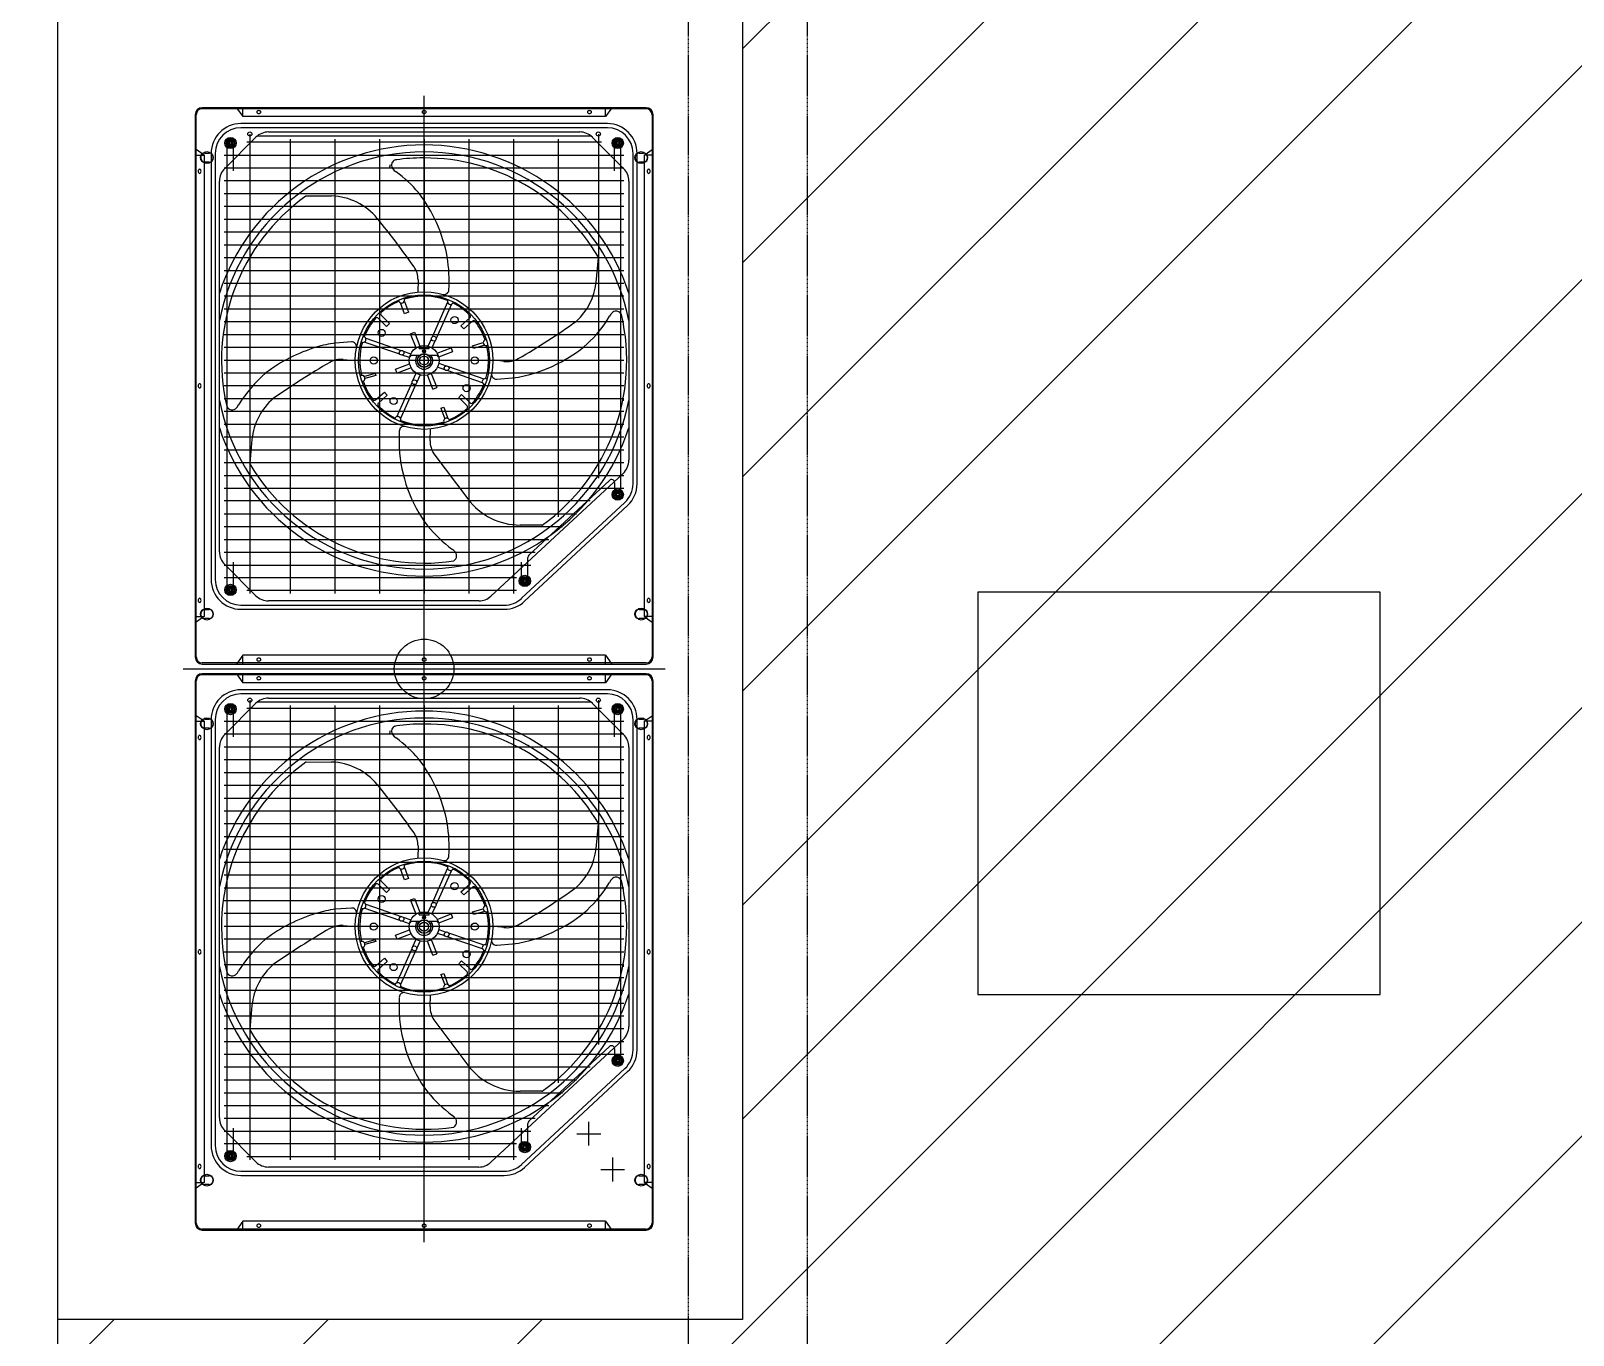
# Model space of a CAD drawing. Header units: millimetres. Extents: x 5204 to 163252, y 3613 to 115772.
# Drawn here: x 86367 to 88955, y 42576 to 44765 of the extents above; entities that cross this region are included whole.
import ezdxf

# ---------------------------------------------------------------- set-up
doc = ezdxf.new("R2010")
doc.units = ezdxf.units.MM
doc.header["$LTSCALE"] = 0.2
doc.linetypes.add('HIDDEN', pattern=[0.375, 0.25, -0.125])
doc.layers.add('0-1', color=7, linetype='Continuous')
doc.layers.add('A_緑地', color=3, linetype='Continuous')

msp = doc.modelspace()

# ---------------------------------------------------------------- hatches: boundary and pattern name
at = {"layer": 'A_緑地', "lineweight": 5, "true_color": 0x00ff00}
h = msp.add_hatch(dxfattribs=at)
h.set_pattern_fill('ANSI31', color=3, scale=80)
h.set_pattern_definition([(45, (-146691.18, 5533.57), (-179.60512, 179.60512), [])])
h.paths.add_polyline_path([(86411.6, 34895.2), (86221.6, 34895.2), (86221.6, 34745.2), (64984.6, 34745.2), (64984.6, 33132.2), (60741.6, 33132.2), (60741.6, 31976.9), (88667.7, 32805.1), (90561.3, 34966.1), (89105.6, 45825.9), (89061.5, 45820.8), (88282.7, 51491.8), (87560.9, 51491.8), (87560.9, 42602.2), (86411.6, 42602.2)])

# ---------------------------------------------------------------- linework, layer by layer
at = {"layer": '0-1', "color": 7, "linetype": 'Continuous'}
for p, q in [((86411.6, 34895.2), (86411.6, 62225.2)), ((87560.9, 51491.8), (87560.9, 42602.2)), ((87026.6, 42732.2), (87026.6, 44655.8)), ((87399.1, 44635.8), (86654.1, 44635.8)), ((87399.1, 44635.8), (86654.1, 44635.8)), ((86711.5, 44635.8), (86722.1, 44620.8)), ((86722.1, 44620.8), (86722.1, 44635.8)), ((87341.7, 44635.8), (87331.1, 44620.8)), ((87331.1, 44620.8), (87331.1, 44635.8)), ((86642.3, 44624), (86642.3, 43714)), ((86642.3, 44624), (86642.3, 43714)), ((87334.1, 44609), (86719.1, 44609)), ((87334.1, 44602.1), (86719.1, 44602.1)), ((87331.1, 44620.8), (86722.1, 44620.8)), ((87410.9, 43714), (87410.9, 44624)), ((87410.9, 43714), (87410.9, 44624)), ((86691.9, 44533.8), (86744.3, 44586.2)), ((86696.3, 43829.4), (86696.3, 44573.6)), ((86699.3, 44580.5), (86697, 44576.5)), ((86697, 44576.5), (86699.3, 44572.5)), ((86703.9, 44580.5), (86699.3, 44580.5)), ((86699.4, 44577.5), (86699.4, 44575.5)), ((86700.6, 44577.5), (86699.4, 44577.5)), ((86699.4, 44575.5), (86700.6, 44575.5)), ((86702.6, 44578.7), (86700.6, 44578.7)), ((86700.6, 44578.7), (86700.6, 44577.5)), ((86700.6, 44575.5), (86700.6, 44574.3)), ((86700.6, 44574.3), (86702.6, 44574.3)), ((86702.6, 44577.5), (86702.6, 44578.7)), ((86703.8, 44577.5), (86702.6, 44577.5)), ((86702.6, 44575.5), (86703.8, 44575.5)), ((86702.6, 44574.3), (86702.6, 44575.5)), ((86703.8, 44575.5), (86703.8, 44577.5)), ((86706.2, 44576.5), (86703.9, 44580.5)), ((86703.9, 44572.5), (86706.2, 44576.5)), ((86706.8, 44529.8), (86706.8, 44573.6)), ((87324.1, 44577.8), (86729.1, 44577.8)), ((86734.1, 44591.5), (86734.1, 43820.3)), ((86746.9, 44588.5), (87306.3, 44588.5)), ((86765.5, 44595), (87287.7, 44595)), ((86801.6, 44582.8), (86801.6, 43820.3)), ((86876.6, 44582.8), (86876.6, 43820.3)), ((86951.6, 44582.8), (86951.6, 43820.3)), ((87026.6, 44582.8), (87026.6, 43820.3)), ((87101.6, 44582.8), (87101.6, 43820.3)), ((87176.6, 44582.8), (87176.6, 43820.3)), ((87251.6, 44582.8), (87251.6, 43949.3)), ((87308.9, 44586.2), (87361.3, 44533.8)), ((87319.1, 44591.5), (87319.1, 44013.8)), ((87346.3, 44529.8), (87346.3, 44573.6)), ((87349.3, 44580.5), (87347, 44576.5)), ((87347, 44576.5), (87349.3, 44572.5)), ((87353.9, 44580.5), (87349.3, 44580.5)), ((87349.4, 44577.5), (87349.4, 44575.5)), ((87350.6, 44577.5), (87349.4, 44577.5)), ((87349.4, 44575.5), (87350.6, 44575.5)), ((87352.6, 44578.7), (87350.6, 44578.7)), ((87350.6, 44578.7), (87350.6, 44577.5)), ((87350.6, 44575.5), (87350.6, 44574.3)), ((87350.6, 44574.3), (87352.6, 44574.3)), ((87352.6, 44577.5), (87352.6, 44578.7)), ((87353.8, 44577.5), (87352.6, 44577.5)), ((87352.6, 44575.5), (87353.8, 44575.5)), ((87352.6, 44574.3), (87352.6, 44575.5)), ((87353.8, 44575.5), (87353.8, 44577.5)), ((87356.2, 44576.5), (87353.9, 44580.5)), ((87353.9, 44572.5), (87356.2, 44576.5)), ((87356.8, 43989.4), (87356.8, 44573.6)), ((86657.3, 44556), (86642.3, 44566.6)), ((86642.3, 44556), (86657.3, 44556)), ((86657.3, 44556), (86657.3, 43782)), ((86669.1, 44559), (86669.1, 43844)), ((86676, 44559), (86676, 43844)), ((86691.3, 44556.3), (87361.8, 44556.3)), ((86699.3, 44572.5), (86703.9, 44572.5)), ((87349.3, 44572.5), (87353.9, 44572.5)), ((87377.2, 44004.8), (87377.2, 44559)), ((87384.1, 44004.8), (87384.1, 44559)), ((87395.9, 44556), (87410.9, 44566.6)), ((87410.9, 44556), (87395.9, 44556)), ((87395.9, 44556), (87395.9, 43782)), ((86691.3, 44534.8), (87361.8, 44534.8)), ((86976.5, 44530.5), (86979.8, 44528.1)), ((86683.1, 43890.4), (86683.1, 44512.6)), ((86691.3, 44513.3), (87361.8, 44513.3)), ((87370.1, 44512.6), (87370.1, 44044.1)), ((86691.3, 44491.8), (87361.8, 44491.8)), ((86691.3, 44470.3), (87361.8, 44470.3)), ((86828.9, 44487.9), (86871.4, 44487.7)), ((86691.3, 44448.8), (87361.8, 44448.8)), ((86691.3, 44427.3), (87361.8, 44427.3)), ((86691.3, 44405.8), (87361.8, 44405.8)), ((86691.3, 44384.3), (87361.8, 44384.3)), ((87315.3, 44342.3), (87319.1, 44383.8)), ((86691.3, 44362.8), (87361.8, 44362.8)), ((86691.3, 44341.3), (87361.8, 44341.3)), ((87016.4, 44347.1), (87015.9, 44326.5)), ((86691.3, 44319.8), (87361.8, 44319.8)), ((86691.3, 44298.3), (87361.8, 44298.3)), ((86993.7, 44290), (86986.8, 44308.4)), ((86993.4, 44310.8), (87000.2, 44292.4)), ((87000.2, 44292.4), (86993.7, 44290)), ((87040.4, 44251.2), (87066.1, 44308.8)), ((87072.5, 44305.9), (87046.8, 44248.4)), ((87340, 44289.2), (87337.9, 44285.7)), ((86691.3, 44276.8), (87361.8, 44276.8)), ((86963.6, 44268.7), (86949.5, 44282.6)), ((86954.4, 44287.6), (86968.5, 44273.7)), ((86968.5, 44273.7), (86963.6, 44268.7)), ((87088.4, 44269.9), (87103.4, 44282.9)), ((87093, 44264.6), (87088.4, 44269.9)), ((87108, 44277.6), (87093, 44264.6)), ((86691.3, 44255.3), (87361.8, 44255.3)), ((86904.7, 44242.7), (86878.1, 44240.7)), ((86985.8, 44221.9), (86926.2, 44242.4)), ((86928.5, 44249), (86988.1, 44228.5)), ((87004, 44256.4), (87010.5, 44258.9)), ((87013.1, 44232.6), (87004, 44256.4)), ((87010.5, 44258.9), (87019.5, 44235.5)), ((87033.5, 44235.6), (87038.9, 44247.7)), ((87045.3, 44244.9), (87039.8, 44232.7)), ((87107.9, 44236.4), (87125.9, 44241.5)), ((87109.3, 44231.6), (87107.9, 44236.4)), ((87128.4, 44237.1), (87109.3, 44231.6)), ((86691.3, 44233.8), (87361.8, 44233.8)), ((86691.3, 44212.3), (87361.8, 44212.3)), ((86890.6, 44213.2), (86911.1, 44211.5)), ((87002, 44216.3), (86989.5, 44220.6)), ((86991.7, 44227.2), (87004.3, 44222.9)), ((87018.7, 44220), (87003.1, 44220)), ((87018.1, 44231.5), (87018.1, 44233.8)), ((87018.1, 44231.5), (87035.1, 44231.5)), ((87050.1, 44220), (87034.5, 44220)), ((87035.1, 44231.5), (87035.1, 44233.8)), ((87048.4, 44223.7), (87072, 44232.7)), ((87074.5, 44226.2), (87050.9, 44217.1)), ((87072, 44232.7), (87074.5, 44226.2)), ((87162.5, 44209.8), (87143.9, 44211.9)), ((86691.3, 44190.8), (87361.8, 44190.8)), ((86944.5, 44189.5), (86926.5, 44184.4)), ((86945.3, 44186.6), (86927.3, 44181.5)), ((86944.5, 44189.5), (86945.3, 44186.6)), ((86978.6, 44196.9), (87002.2, 44205.9)), ((86981.2, 44190.3), (86978.6, 44196.9)), ((87004.7, 44199.4), (86981.2, 44190.3)), ((87007.9, 44178.2), (87013.3, 44190.3)), ((87019.7, 44187.5), (87014.3, 44175.3)), ((87041.2, 44163.6), (87032.2, 44187.2)), ((87038.7, 44189.7), (87047.8, 44166.1)), ((87061.4, 44195.8), (87048.8, 44200.1)), ((87051.1, 44206.8), (87063.7, 44202.4)), ((87124.7, 44174), (87065.1, 44194.6)), ((87067.4, 44201.2), (87126.9, 44180.7)), ((86691.3, 44169.3), (87361.8, 44169.3)), ((86980.7, 44117.1), (87006.3, 44174.6)), ((87012.7, 44171.8), (86987.1, 44114.2)), ((87041.2, 44163.6), (87047.8, 44166.1)), ((87148.4, 44180.3), (87175.1, 44182.4)), ((86691.3, 44147.8), (87361.8, 44147.8)), ((86713.2, 44133.9), (86715.3, 44137.4)), ((86945.2, 44145.4), (86960.1, 44158.4)), ((86964.7, 44153.1), (86949.8, 44140.1)), ((86960.1, 44158.4), (86964.7, 44153.1)), ((87054.8, 44131.3), (87059.5, 44133.1)), ((87059.5, 44133.1), (87066.4, 44114.4)), ((87084.6, 44149.3), (87089.6, 44154.3)), ((87098.7, 44135.4), (87084.6, 44149.3)), ((87089.6, 44154.3), (87103.7, 44140.4)), ((87360.4, 44146.8), (87360.4, 44144)), ((86691.3, 44126.3), (87361.8, 44126.3)), ((87054.8, 44131.3), (87061.3, 44113.8)), ((86691.3, 44104.8), (87361.8, 44104.8)), ((86691.3, 44083.3), (87361.8, 44083.3)), ((86984.8, 44083.3), (86984.6, 44065.2)), ((86984.9, 44092.8), (86984.8, 44083.3)), ((87036.7, 44076.9), (87037.2, 44096.5)), ((86691.3, 44061.8), (87361.8, 44061.8)), ((86737.7, 44079.2), (86734.1, 44038.6)), ((87043, 44055.1), (87100, 43979.2)), ((86691.3, 44040.3), (87361.8, 44040.3)), ((86691.3, 44018.8), (87361.8, 44018.8)), ((87360.5, 44022.1), (87138.7, 43816)), ((87202.5, 43884.9), (87337.5, 44010.4)), ((87346.3, 44006.5), (87346.3, 43989.4)), ((86691.3, 43997.3), (87361.8, 43997.3)), ((87349.3, 43990.5), (87347, 43986.5)), ((87347, 43986.5), (87349.3, 43982.5)), ((87353.9, 43990.5), (87349.3, 43990.5)), ((87349.3, 43982.5), (87353.9, 43982.5)), ((87349.4, 43987.5), (87349.4, 43985.5)), ((87350.6, 43987.5), (87349.4, 43987.5)), ((87349.4, 43985.5), (87350.6, 43985.5)), ((87352.6, 43988.7), (87350.6, 43988.7)), ((87350.6, 43988.7), (87350.6, 43987.5)), ((87350.6, 43985.5), (87350.6, 43984.3)), ((87350.6, 43984.3), (87352.6, 43984.3)), ((87352.6, 43987.5), (87352.6, 43988.7)), ((87353.8, 43987.5), (87352.6, 43987.5)), ((87352.6, 43985.5), (87353.8, 43985.5)), ((87352.6, 43984.3), (87352.6, 43985.5)), ((87353.8, 43985.5), (87353.8, 43987.5)), ((87356.2, 43986.5), (87353.9, 43990.5)), ((87353.9, 43982.5), (87356.2, 43986.5)), ((87305.3, 43975.8), (86691.3, 43975.8)), ((86691.3, 43954.3), (87282.2, 43954.3)), ((87190.3, 43812.5), (87363.4, 43973.3)), ((87195, 43807.4), (87368.1, 43968.2)), ((86691.3, 43932.8), (87259, 43932.8)), ((87224.3, 43935.2), (87187.6, 43935.3)), ((86691.3, 43911.3), (87235.9, 43911.3)), ((86691.3, 43889.8), (87212.8, 43889.8)), ((87076.6, 43892.5), (87073.3, 43894.9)), ((87200.8, 43844.4), (87200.8, 43881)), ((86691.3, 43868.3), (87205.8, 43868.3)), ((86744.3, 43816.8), (86691.9, 43869.2)), ((86706.8, 43829.4), (86706.8, 43873.3)), ((87190.3, 43844.4), (87190.3, 43873.3)), ((87181.6, 43846.8), (86691.3, 43846.8)), ((86699.3, 43830.5), (86697, 43826.5)), ((86697, 43826.5), (86699.3, 43822.5)), ((86703.9, 43830.5), (86699.3, 43830.5)), ((86699.3, 43822.5), (86703.9, 43822.5)), ((86699.4, 43827.5), (86699.4, 43825.5)), ((86700.6, 43827.5), (86699.4, 43827.5)), ((86699.4, 43825.5), (86700.6, 43825.5)), ((86702.6, 43828.7), (86700.6, 43828.7)), ((86700.6, 43828.7), (86700.6, 43827.5)), ((86700.6, 43825.5), (86700.6, 43824.3)), ((86700.6, 43824.3), (86702.6, 43824.3)), ((86702.6, 43827.5), (86702.6, 43828.7)), ((86703.8, 43827.5), (86702.6, 43827.5)), ((86702.6, 43825.5), (86703.8, 43825.5)), ((86702.6, 43824.3), (86702.6, 43825.5)), ((86703.8, 43825.5), (86703.8, 43827.5)), ((86706.2, 43826.5), (86703.9, 43830.5)), ((86703.9, 43822.5), (86706.2, 43826.5)), ((87181.6, 43825.3), (86729.1, 43825.3)), ((87193.3, 43845.5), (87191, 43841.5)), ((87191, 43841.5), (87193.3, 43837.5)), ((87197.9, 43845.5), (87193.3, 43845.5)), ((87193.3, 43837.5), (87197.9, 43837.5)), ((87193.4, 43842.5), (87193.4, 43840.5)), ((87194.6, 43842.5), (87193.4, 43842.5)), ((87193.4, 43840.5), (87194.6, 43840.5)), ((87196.6, 43843.7), (87194.6, 43843.7)), ((87194.6, 43843.7), (87194.6, 43842.5)), ((87194.6, 43840.5), (87194.6, 43839.3)), ((87194.6, 43839.3), (87196.6, 43839.3)), ((87196.6, 43842.5), (87196.6, 43843.7)), ((87197.8, 43842.5), (87196.6, 43842.5)), ((87196.6, 43840.5), (87197.8, 43840.5)), ((87196.6, 43839.3), (87196.6, 43840.5)), ((87197.8, 43840.5), (87197.8, 43842.5)), ((87200.2, 43841.5), (87197.9, 43845.5)), ((87197.9, 43837.5), (87200.2, 43841.5)), ((88631.1, 43822.8), (87956.1, 43822.8)), ((87956.1, 43822.8), (87956.1, 43147.8)), ((88631.1, 43147.8), (88631.1, 43822.8)), ((86719.1, 43800.9), (87161, 43800.9)), ((87118.3, 43808), (86765.5, 43808)), ((86642.3, 43782), (86657.3, 43782)), ((86657.3, 43782), (86642.3, 43771.4)), ((86719.1, 43794), (87161, 43794)), ((87410.9, 43782), (87395.9, 43782)), ((87395.9, 43782), (87410.9, 43771.4)), ((86622.3, 43694), (87430.9, 43694)), ((86654.1, 43702.2), (87399.1, 43702.2)), ((86654.1, 43702.2), (87399.1, 43702.2)), ((86722.1, 43717.2), (86711.5, 43702.2)), ((86722.1, 43702.2), (86722.1, 43717.2)), ((87331.1, 43717.2), (86722.1, 43717.2)), ((87331.1, 43702.2), (87331.1, 43717.2)), ((87331.1, 43717.2), (87341.7, 43702.2)), ((86642.3, 43674), (86642.3, 42764)), ((86642.3, 43674), (86642.3, 42764)), ((87399.1, 43685.8), (86654.1, 43685.8)), ((87399.1, 43685.8), (86654.1, 43685.8)), ((86711.5, 43685.8), (86722.1, 43670.8)), ((86722.1, 43670.8), (86722.1, 43685.8)), ((87331.1, 43670.8), (86722.1, 43670.8)), ((87341.7, 43685.8), (87331.1, 43670.8)), ((87331.1, 43670.8), (87331.1, 43685.8)), ((87410.9, 42764), (87410.9, 43674)), ((87410.9, 42764), (87410.9, 43674)), ((87334.1, 43659), (86719.1, 43659)), ((87334.1, 43652.1), (86719.1, 43652.1)), ((86734.1, 43641.5), (86734.1, 42870.3)), ((86765.5, 43645), (87287.7, 43645)), ((87319.1, 43641.5), (87319.1, 43063.8)), ((86657.3, 43606), (86642.3, 43616.6)), ((86691.9, 43583.8), (86744.3, 43636.2)), ((86696.3, 42879.4), (86696.3, 43623.6)), ((86699.3, 43630.5), (86697, 43626.5)), ((86697, 43626.5), (86699.3, 43622.5)), ((86703.9, 43630.5), (86699.3, 43630.5)), ((86699.3, 43622.5), (86703.9, 43622.5)), ((86699.4, 43627.5), (86699.4, 43625.5)), ((86700.6, 43627.5), (86699.4, 43627.5)), ((86699.4, 43625.5), (86700.6, 43625.5)), ((86702.6, 43628.7), (86700.6, 43628.7)), ((86700.6, 43628.7), (86700.6, 43627.5)), ((86700.6, 43625.5), (86700.6, 43624.3)), ((86700.6, 43624.3), (86702.6, 43624.3)), ((86702.6, 43627.5), (86702.6, 43628.7)), ((86703.8, 43627.5), (86702.6, 43627.5)), ((86702.6, 43625.5), (86703.8, 43625.5)), ((86702.6, 43624.3), (86702.6, 43625.5)), ((86703.8, 43625.5), (86703.8, 43627.5)), ((86706.2, 43626.5), (86703.9, 43630.5)), ((86703.9, 43622.5), (86706.2, 43626.5)), ((86706.8, 43579.8), (86706.8, 43623.6)), ((87324.1, 43627.8), (86729.1, 43627.8)), ((86746.9, 43638.5), (87306.3, 43638.5)), ((86801.6, 43632.8), (86801.6, 42870.3)), ((86876.6, 43632.8), (86876.6, 42870.3)), ((86951.6, 43632.8), (86951.6, 42870.3)), ((87026.6, 43632.8), (87026.6, 42870.3)), ((87101.6, 43632.8), (87101.6, 42870.3)), ((87176.6, 43632.8), (87176.6, 42870.3)), ((87251.6, 43632.8), (87251.6, 42999.3)), ((87308.9, 43636.2), (87361.3, 43583.8)), ((87346.3, 43579.8), (87346.3, 43623.6)), ((87349.3, 43630.5), (87347, 43626.5)), ((87347, 43626.5), (87349.3, 43622.5)), ((87353.9, 43630.5), (87349.3, 43630.5)), ((87349.3, 43622.5), (87353.9, 43622.5)), ((87349.4, 43627.5), (87349.4, 43625.5)), ((87350.6, 43627.5), (87349.4, 43627.5)), ((87349.4, 43625.5), (87350.6, 43625.5)), ((87352.6, 43628.7), (87350.6, 43628.7)), ((87350.6, 43628.7), (87350.6, 43627.5)), ((87350.6, 43625.5), (87350.6, 43624.3)), ((87350.6, 43624.3), (87352.6, 43624.3)), ((87352.6, 43627.5), (87352.6, 43628.7)), ((87353.8, 43627.5), (87352.6, 43627.5)), ((87352.6, 43625.5), (87353.8, 43625.5)), ((87352.6, 43624.3), (87352.6, 43625.5)), ((87353.8, 43625.5), (87353.8, 43627.5)), ((87356.2, 43626.5), (87353.9, 43630.5)), ((87353.9, 43622.5), (87356.2, 43626.5)), ((87356.8, 43039.4), (87356.8, 43623.6)), ((87395.9, 43606), (87410.9, 43616.6)), ((86642.3, 43606), (86657.3, 43606)), ((86657.3, 43606), (86657.3, 42832)), ((86669.1, 43609), (86669.1, 42894)), ((86676, 43609), (86676, 42894)), ((86691.3, 43606.3), (87361.8, 43606.3)), ((87377.2, 43054.8), (87377.2, 43609)), ((87384.1, 43054.8), (87384.1, 43609)), ((87410.9, 43606), (87395.9, 43606)), ((87395.9, 43606), (87395.9, 42832)), ((86691.3, 43584.8), (87361.8, 43584.8)), ((86691.3, 43563.3), (87361.8, 43563.3)), ((86976.5, 43580.5), (86979.8, 43578.1)), ((86683.1, 42940.4), (86683.1, 43562.6)), ((86691.3, 43541.8), (87361.8, 43541.8)), ((86828.9, 43537.9), (86871.4, 43537.7)), ((87370.1, 43562.6), (87370.1, 43094.1)), ((86691.3, 43520.3), (87361.8, 43520.3)), ((86691.3, 43498.8), (87361.8, 43498.8)), ((86691.3, 43477.3), (87361.8, 43477.3)), ((86691.3, 43455.8), (87361.8, 43455.8)), ((86691.3, 43434.3), (87361.8, 43434.3)), ((87315.3, 43392.3), (87319.1, 43433.8)), ((86691.3, 43412.8), (87361.8, 43412.8)), ((86691.3, 43391.3), (87361.8, 43391.3)), ((87016.4, 43397.1), (87015.9, 43376.5)), ((86691.3, 43369.8), (87361.8, 43369.8)), ((86993.7, 43340), (86986.8, 43358.4)), ((86993.4, 43360.8), (87000.2, 43342.4)), ((87040.4, 43301.2), (87066.1, 43358.8)), ((86691.3, 43348.3), (87361.8, 43348.3)), ((86963.6, 43318.7), (86949.5, 43332.6)), ((86954.4, 43337.6), (86968.5, 43323.7)), ((87000.2, 43342.4), (86993.7, 43340)), ((87072.5, 43355.9), (87046.8, 43298.4)), ((87088.4, 43319.9), (87103.4, 43332.9)), ((87340, 43339.2), (87337.9, 43335.7)), ((86691.3, 43326.8), (87361.8, 43326.8)), ((86691.3, 43305.3), (87361.8, 43305.3)), ((86968.5, 43323.7), (86963.6, 43318.7)), ((87004, 43306.4), (87010.5, 43308.9)), ((87013.1, 43282.6), (87004, 43306.4)), ((87010.5, 43308.9), (87019.5, 43285.5)), ((87093, 43314.6), (87088.4, 43319.9)), ((87108, 43327.6), (87093, 43314.6)), ((86691.3, 43283.8), (87361.8, 43283.8)), ((86904.7, 43292.7), (86878.1, 43290.7)), ((86985.8, 43271.9), (86926.2, 43292.4)), ((86928.5, 43299), (86988.1, 43278.5)), ((87018.1, 43281.5), (87018.1, 43283.8)), ((87018.1, 43281.5), (87035.1, 43281.5)), ((87033.5, 43285.6), (87038.9, 43297.7)), ((87035.1, 43281.5), (87035.1, 43283.8)), ((87045.3, 43294.9), (87039.8, 43282.7)), ((87048.4, 43273.7), (87072, 43282.7)), ((87072, 43282.7), (87074.5, 43276.2)), ((87107.9, 43286.4), (87125.9, 43291.5)), ((87109.3, 43281.6), (87107.9, 43286.4)), ((87128.4, 43287.1), (87109.3, 43281.6)), ((86691.3, 43262.3), (87361.8, 43262.3)), ((86890.6, 43263.2), (86911.1, 43261.5)), ((86978.6, 43246.9), (87002.2, 43255.9)), ((87002, 43266.3), (86989.5, 43270.6)), ((86991.7, 43277.2), (87004.3, 43272.9)), ((87018.7, 43270), (87003.1, 43270)), ((87050.1, 43270), (87034.5, 43270)), ((87074.5, 43276.2), (87050.9, 43267.1)), ((87051.1, 43256.8), (87063.7, 43252.4)), ((87162.5, 43259.8), (87143.9, 43261.9)), ((86691.3, 43240.8), (87361.8, 43240.8)), ((86944.5, 43239.5), (86926.5, 43234.4)), ((86945.3, 43236.6), (86927.3, 43231.5)), ((86944.5, 43239.5), (86945.3, 43236.6)), ((86981.2, 43240.3), (86978.6, 43246.9)), ((87004.7, 43249.4), (86981.2, 43240.3)), ((87007.9, 43228.2), (87013.3, 43240.3)), ((87019.7, 43237.5), (87014.3, 43225.3)), ((87041.2, 43213.6), (87032.2, 43237.2)), ((87038.7, 43239.7), (87047.8, 43216.1)), ((87061.4, 43245.8), (87048.8, 43250.1)), ((87124.7, 43224), (87065.1, 43244.6)), ((87067.4, 43251.2), (87126.9, 43230.7)), ((87148.4, 43230.3), (87175.1, 43232.4)), ((86691.3, 43219.3), (87361.8, 43219.3)), ((86945.2, 43195.4), (86960.1, 43208.4)), ((86964.7, 43203.1), (86949.8, 43190.1)), ((86960.1, 43208.4), (86964.7, 43203.1)), ((86980.7, 43167.1), (87006.3, 43224.6)), ((87012.7, 43221.8), (86987.1, 43164.2)), ((87041.2, 43213.6), (87047.8, 43216.1)), ((87084.6, 43199.3), (87089.6, 43204.3)), ((87089.6, 43204.3), (87103.7, 43190.4)), ((86691.3, 43197.8), (87361.8, 43197.8)), ((86691.3, 43176.3), (87361.8, 43176.3)), ((86713.2, 43183.9), (86715.3, 43187.4)), ((87054.8, 43181.3), (87059.5, 43183.1)), ((87054.8, 43181.3), (87061.3, 43163.8)), ((87059.5, 43183.1), (87066.4, 43164.4)), ((87098.7, 43185.4), (87084.6, 43199.3)), ((87360.4, 43196.8), (87360.4, 43194)), ((86691.3, 43154.8), (87361.8, 43154.8)), ((86691.3, 43133.3), (87361.8, 43133.3)), ((86737.7, 43129.2), (86734.1, 43088.6)), ((86984.8, 43133.3), (86984.6, 43115.2)), ((86984.9, 43142.8), (86984.8, 43133.3)), ((87036.7, 43126.9), (87037.2, 43146.5)), ((87956.1, 43147.8), (88631.1, 43147.8)), ((86691.3, 43111.8), (87361.8, 43111.8)), ((87043, 43105.1), (87100, 43029.2)), ((86691.3, 43090.3), (87361.8, 43090.3)), ((87360.5, 43072.1), (87138.7, 42866)), ((86691.3, 43068.8), (87361.8, 43068.8)), ((86691.3, 43047.3), (87361.8, 43047.3)), ((87202.5, 42934.9), (87337.5, 43060.4)), ((87346.3, 43056.5), (87346.3, 43039.4)), ((87305.3, 43025.8), (86691.3, 43025.8)), ((87190.3, 42862.5), (87363.4, 43023.3)), ((87349.3, 43040.5), (87347, 43036.5)), ((87347, 43036.5), (87349.3, 43032.5)), ((87353.9, 43040.5), (87349.3, 43040.5)), ((87349.3, 43032.5), (87353.9, 43032.5)), ((87349.4, 43037.5), (87349.4, 43035.5)), ((87350.6, 43037.5), (87349.4, 43037.5)), ((87349.4, 43035.5), (87350.6, 43035.5)), ((87352.6, 43038.7), (87350.6, 43038.7)), ((87350.6, 43038.7), (87350.6, 43037.5)), ((87350.6, 43035.5), (87350.6, 43034.3)), ((87350.6, 43034.3), (87352.6, 43034.3)), ((87352.6, 43037.5), (87352.6, 43038.7)), ((87353.8, 43037.5), (87352.6, 43037.5)), ((87352.6, 43035.5), (87353.8, 43035.5)), ((87352.6, 43034.3), (87352.6, 43035.5)), ((87353.8, 43035.5), (87353.8, 43037.5)), ((87356.2, 43036.5), (87353.9, 43040.5)), ((87353.9, 43032.5), (87356.2, 43036.5)), ((86691.3, 43004.3), (87282.2, 43004.3)), ((87195, 42857.4), (87368.1, 43018.2)), ((86691.3, 42982.8), (87259, 42982.8)), ((87224.3, 42985.2), (87187.6, 42985.3)), ((86691.3, 42961.3), (87235.9, 42961.3)), ((87076.6, 42942.5), (87073.3, 42944.9)), ((86691.3, 42939.8), (87212.8, 42939.8)), ((86691.3, 42918.3), (87205.8, 42918.3)), ((86744.3, 42866.8), (86691.9, 42919.2)), ((86706.8, 42879.4), (86706.8, 42923.3)), ((87190.3, 42894.4), (87190.3, 42923.3)), ((87200.8, 42894.4), (87200.8, 42931)), ((87181.6, 42896.8), (86691.3, 42896.8)), ((87193.3, 42895.5), (87191, 42891.5)), ((87191, 42891.5), (87193.3, 42887.5)), ((87197.9, 42895.5), (87193.3, 42895.5)), ((87193.4, 42892.5), (87193.4, 42890.5)), ((87194.6, 42892.5), (87193.4, 42892.5)), ((87193.4, 42890.5), (87194.6, 42890.5)), ((87196.6, 42893.7), (87194.6, 42893.7)), ((87194.6, 42893.7), (87194.6, 42892.5)), ((87194.6, 42890.5), (87194.6, 42889.3)), ((87196.6, 42892.5), (87196.6, 42893.7)), ((87197.8, 42892.5), (87196.6, 42892.5)), ((87196.6, 42890.5), (87197.8, 42890.5)), ((87196.6, 42889.3), (87196.6, 42890.5)), ((87197.8, 42890.5), (87197.8, 42892.5)), ((87200.2, 42891.5), (87197.9, 42895.5)), ((87197.9, 42887.5), (87200.2, 42891.5)), ((86699.3, 42880.5), (86697, 42876.5)), ((86697, 42876.5), (86699.3, 42872.5)), ((86703.9, 42880.5), (86699.3, 42880.5)), ((86699.3, 42872.5), (86703.9, 42872.5)), ((86699.4, 42877.5), (86699.4, 42875.5)), ((86700.6, 42877.5), (86699.4, 42877.5)), ((86699.4, 42875.5), (86700.6, 42875.5)), ((86702.6, 42878.7), (86700.6, 42878.7)), ((86700.6, 42878.7), (86700.6, 42877.5)), ((86700.6, 42875.5), (86700.6, 42874.3)), ((86700.6, 42874.3), (86702.6, 42874.3)), ((86702.6, 42877.5), (86702.6, 42878.7)), ((86703.8, 42877.5), (86702.6, 42877.5)), ((86702.6, 42875.5), (86703.8, 42875.5)), ((86702.6, 42874.3), (86702.6, 42875.5)), ((86703.8, 42875.5), (86703.8, 42877.5)), ((86706.2, 42876.5), (86703.9, 42880.5)), ((86703.9, 42872.5), (86706.2, 42876.5)), ((87181.6, 42875.3), (86729.1, 42875.3)), ((87193.3, 42887.5), (87197.9, 42887.5)), ((87194.6, 42889.3), (87196.6, 42889.3)), ((86719.1, 42850.9), (87161, 42850.9)), ((86719.1, 42844), (87161, 42844)), ((87118.3, 42858), (86765.5, 42858)), ((86642.3, 42832), (86657.3, 42832)), ((86657.3, 42832), (86642.3, 42821.4)), ((87410.9, 42832), (87395.9, 42832)), ((87395.9, 42832), (87410.9, 42821.4)), ((86722.1, 42767.2), (86711.5, 42752.2)), ((86722.1, 42752.2), (86722.1, 42767.2)), ((87331.1, 42767.2), (86722.1, 42767.2)), ((87331.1, 42752.2), (87331.1, 42767.2)), ((87331.1, 42767.2), (87341.7, 42752.2)), ((86654.1, 42752.2), (87399.1, 42752.2)), ((86654.1, 42752.2), (87399.1, 42752.2)), ((87560.9, 42602.2), (86411.6, 42602.2))]:
    msp.add_line(p, q, dxfattribs=at)
at = {"layer": '0-1', "color": 8, "linetype": 'HIDDEN', "ltscale": 30}
for p, q in [((87469.5, 53620.5), (87469.5, 34483.9)), ((87669.5, 53620.5), (87669.5, 34483.9))]:
    msp.add_line(p, q, dxfattribs=at)
at = {"layer": '0-1', "color": 7}
for p, q in [((87399.1, 44634), (86654.1, 44634)), ((86644.1, 43714), (86644.1, 44624)), ((87409.1, 44624), (87409.1, 43714)), ((86658.3, 44559.5), (86665.8, 44559.5)), ((87387.3, 44559.5), (87394.8, 44559.5)), ((86665.8, 44544.5), (86658.3, 44544.5)), ((87394.8, 44544.5), (87387.3, 44544.5)), ((86658.3, 43793.5), (86665.8, 43793.5)), ((86665.8, 43778.5), (86658.3, 43778.5)), ((87387.3, 43793.5), (87394.8, 43793.5)), ((87394.8, 43778.5), (87387.3, 43778.5)), ((87399.1, 43704), (86654.1, 43704)), ((86644.1, 42764), (86644.1, 43674)), ((87399.1, 43684), (86654.1, 43684)), ((87409.1, 43674), (87409.1, 42764)), ((86658.3, 43609.5), (86665.8, 43609.5)), ((86665.8, 43594.5), (86658.3, 43594.5)), ((87387.3, 43609.5), (87394.8, 43609.5)), ((87394.8, 43594.5), (87387.3, 43594.5)), ((87303.1, 42894), (87303.1, 42934)), ((87283.1, 42914), (87323.1, 42914)), ((87343.1, 42834), (87343.1, 42874)), ((86658.3, 42843.5), (86665.8, 42843.5)), ((87323.1, 42854), (87363.1, 42854)), ((87387.3, 42843.5), (87394.8, 42843.5)), ((86665.8, 42828.5), (86658.3, 42828.5)), ((87394.8, 42828.5), (87387.3, 42828.5)), ((87399.1, 42754), (86654.1, 42754))]:
    msp.add_line(p, q, dxfattribs=at)
at = {"layer": '0-1', "color": 7, "linetype": 'Continuous'}
for points in [[(86745.6, 44628.3), (86745.8, 44627.6), (86746.2, 44626.9), (86747, 44626.3), (86748, 44626), (86749.1, 44625.8), (86750.2, 44626), (86751.1, 44626.3), (86751.9, 44626.9), (86752.4, 44627.6), (86752.6, 44628.3), (86752.4, 44629.1), (86751.9, 44629.8), (86751.1, 44630.3), (86750.2, 44630.7), (86749.1, 44630.8), (86748, 44630.7), (86747, 44630.3), (86746.2, 44629.8), (86745.8, 44629.1), (86745.6, 44628.3)], [(87023.1, 44628.3), (87023.3, 44627.6), (87023.7, 44626.9), (87024.5, 44626.3), (87025.5, 44626), (87026.6, 44625.8), (87027.7, 44626), (87028.6, 44626.3), (87029.4, 44626.9), (87029.9, 44627.6), (87030.1, 44628.3), (87029.9, 44629.1), (87029.4, 44629.8), (87028.6, 44630.3), (87027.7, 44630.7), (87026.6, 44630.8), (87025.5, 44630.7), (87024.5, 44630.3), (87023.7, 44629.8), (87023.3, 44629.1), (87023.1, 44628.3)], [(87300.6, 44628.3), (87300.8, 44627.6), (87301.2, 44626.9), (87302, 44626.3), (87303, 44626), (87304.1, 44625.8), (87305.2, 44626), (87306.1, 44626.3), (87306.9, 44626.9), (87307.4, 44627.6), (87307.6, 44628.3), (87307.4, 44629.1), (87306.9, 44629.8), (87306.1, 44630.3), (87305.2, 44630.7), (87304.1, 44630.8), (87303, 44630.7), (87302, 44630.3), (87301.2, 44629.8), (87300.8, 44629.1), (87300.6, 44628.3)], [(86649.8, 44525.5), (86650.5, 44525.7), (86651.2, 44526.2), (86651.8, 44527), (86652.1, 44527.9), (86652.3, 44529), (86652.1, 44530.1), (86651.8, 44531.1), (86651.2, 44531.8), (86650.5, 44532.3), (86649.8, 44532.5), (86649, 44532.3), (86648.3, 44531.8), (86647.8, 44531.1), (86647.4, 44530.1), (86647.3, 44529), (86647.4, 44527.9), (86647.8, 44527), (86648.3, 44526.2), (86649, 44525.7), (86649.8, 44525.5)], [(87403.4, 44525.5), (87404.1, 44525.7), (87404.8, 44526.2), (87405.4, 44527), (87405.7, 44527.9), (87405.9, 44529), (87405.7, 44530.1), (87405.4, 44531.1), (87404.8, 44531.8), (87404.1, 44532.3), (87403.4, 44532.5), (87402.6, 44532.3), (87401.9, 44531.8), (87401.4, 44531.1), (87401, 44530.1), (87400.9, 44529), (87401, 44527.9), (87401.4, 44527), (87401.9, 44526.2), (87402.6, 44525.7), (87403.4, 44525.5)], [(86649.8, 44172.5), (86649, 44172.3), (86648.3, 44171.8), (86647.8, 44171.1), (86647.4, 44170.1), (86647.3, 44169), (86647.4, 44167.9), (86647.8, 44167), (86648.3, 44166.2), (86649, 44165.7), (86649.8, 44165.5), (86650.5, 44165.7), (86651.2, 44166.2), (86651.8, 44167), (86652.1, 44167.9), (86652.3, 44169), (86652.1, 44170.1), (86651.8, 44171.1), (86651.2, 44171.8), (86650.5, 44172.3), (86649.8, 44172.5)], [(87403.4, 44165.5), (87404.1, 44165.7), (87404.8, 44166.2), (87405.4, 44167), (87405.7, 44167.9), (87405.9, 44169), (87405.7, 44170.1), (87405.4, 44171.1), (87404.8, 44171.8), (87404.1, 44172.3), (87403.4, 44172.5), (87402.6, 44172.3), (87401.9, 44171.8), (87401.4, 44171.1), (87401, 44170.1), (87400.9, 44169), (87401, 44167.9), (87401.4, 44167), (87401.9, 44166.2), (87402.6, 44165.7), (87403.4, 44165.5)], [(86649.8, 43805.5), (86650.5, 43805.7), (86651.2, 43806.2), (86651.8, 43807), (86652.1, 43807.9), (86652.3, 43809), (86652.1, 43810.1), (86651.8, 43811.1), (86651.2, 43811.8), (86650.5, 43812.3), (86649.8, 43812.5), (86649, 43812.3), (86648.3, 43811.8), (86647.8, 43811.1), (86647.4, 43810.1), (86647.3, 43809), (86647.4, 43807.9), (86647.8, 43807), (86648.3, 43806.2), (86649, 43805.7), (86649.8, 43805.5)], [(87403.4, 43805.5), (87404.1, 43805.7), (87404.8, 43806.2), (87405.4, 43807), (87405.7, 43807.9), (87405.9, 43809), (87405.7, 43810.1), (87405.4, 43811.1), (87404.8, 43811.8), (87404.1, 43812.3), (87403.4, 43812.5), (87402.6, 43812.3), (87401.9, 43811.8), (87401.4, 43811.1), (87401, 43810.1), (87400.9, 43809), (87401, 43807.9), (87401.4, 43807), (87401.9, 43806.2), (87402.6, 43805.7), (87403.4, 43805.5)], [(86752.6, 43709.7), (86752.4, 43710.5), (86751.9, 43711.2), (86751.1, 43711.7), (86750.2, 43712.1), (86749.1, 43712.2), (86748, 43712.1), (86747, 43711.7), (86746.2, 43711.2), (86745.8, 43710.5), (86745.6, 43709.7), (86745.8, 43708.9), (86746.2, 43708.3), (86747, 43707.7), (86748, 43707.4), (86749.1, 43707.2), (86750.2, 43707.4), (86751.1, 43707.7), (86751.9, 43708.3), (86752.4, 43708.9), (86752.6, 43709.7)], [(87030.1, 43709.7), (87029.9, 43710.5), (87029.4, 43711.2), (87028.6, 43711.7), (87027.7, 43712.1), (87026.6, 43712.2), (87025.5, 43712.1), (87024.5, 43711.7), (87023.7, 43711.2), (87023.3, 43710.5), (87023.1, 43709.7), (87023.3, 43708.9), (87023.7, 43708.3), (87024.5, 43707.7), (87025.5, 43707.4), (87026.6, 43707.2), (87027.7, 43707.4), (87028.6, 43707.7), (87029.4, 43708.3), (87029.9, 43708.9), (87030.1, 43709.7)], [(87307.6, 43709.7), (87307.4, 43710.5), (87306.9, 43711.2), (87306.1, 43711.7), (87305.2, 43712.1), (87304.1, 43712.2), (87303, 43712.1), (87302, 43711.7), (87301.2, 43711.2), (87300.8, 43710.5), (87300.6, 43709.7), (87300.8, 43708.9), (87301.2, 43708.3), (87302, 43707.7), (87303, 43707.4), (87304.1, 43707.2), (87305.2, 43707.4), (87306.1, 43707.7), (87306.9, 43708.3), (87307.4, 43708.9), (87307.6, 43709.7)], [(86745.6, 43678.3), (86745.8, 43677.6), (86746.2, 43676.9), (86747, 43676.3), (86748, 43676), (86749.1, 43675.8), (86750.2, 43676), (86751.1, 43676.3), (86751.9, 43676.9), (86752.4, 43677.6), (86752.6, 43678.3), (86752.4, 43679.1), (86751.9, 43679.8), (86751.1, 43680.3), (86750.2, 43680.7), (86749.1, 43680.8), (86748, 43680.7), (86747, 43680.3), (86746.2, 43679.8), (86745.8, 43679.1), (86745.6, 43678.3)], [(87023.1, 43678.3), (87023.3, 43677.6), (87023.7, 43676.9), (87024.5, 43676.3), (87025.5, 43676), (87026.6, 43675.8), (87027.7, 43676), (87028.6, 43676.3), (87029.4, 43676.9), (87029.9, 43677.6), (87030.1, 43678.3), (87029.9, 43679.1), (87029.4, 43679.8), (87028.6, 43680.3), (87027.7, 43680.7), (87026.6, 43680.8), (87025.5, 43680.7), (87024.5, 43680.3), (87023.7, 43679.8), (87023.3, 43679.1), (87023.1, 43678.3)], [(87300.6, 43678.3), (87300.8, 43677.6), (87301.2, 43676.9), (87302, 43676.3), (87303, 43676), (87304.1, 43675.8), (87305.2, 43676), (87306.1, 43676.3), (87306.9, 43676.9), (87307.4, 43677.6), (87307.6, 43678.3), (87307.4, 43679.1), (87306.9, 43679.8), (87306.1, 43680.3), (87305.2, 43680.7), (87304.1, 43680.8), (87303, 43680.7), (87302, 43680.3), (87301.2, 43679.8), (87300.8, 43679.1), (87300.6, 43678.3)], [(86649.8, 43575.5), (86650.5, 43575.7), (86651.2, 43576.2), (86651.8, 43577), (86652.1, 43577.9), (86652.3, 43579), (86652.1, 43580.1), (86651.8, 43581.1), (86651.2, 43581.8), (86650.5, 43582.3), (86649.8, 43582.5), (86649, 43582.3), (86648.3, 43581.8), (86647.8, 43581.1), (86647.4, 43580.1), (86647.3, 43579), (86647.4, 43577.9), (86647.8, 43577), (86648.3, 43576.2), (86649, 43575.7), (86649.8, 43575.5)], [(87403.4, 43575.5), (87404.1, 43575.7), (87404.8, 43576.2), (87405.4, 43577), (87405.7, 43577.9), (87405.9, 43579), (87405.7, 43580.1), (87405.4, 43581.1), (87404.8, 43581.8), (87404.1, 43582.3), (87403.4, 43582.5), (87402.6, 43582.3), (87401.9, 43581.8), (87401.4, 43581.1), (87401, 43580.1), (87400.9, 43579), (87401, 43577.9), (87401.4, 43577), (87401.9, 43576.2), (87402.6, 43575.7), (87403.4, 43575.5)], [(86649.8, 43222.5), (86649, 43222.3), (86648.3, 43221.8), (86647.8, 43221.1), (86647.4, 43220.1), (86647.3, 43219), (86647.4, 43217.9), (86647.8, 43217), (86648.3, 43216.2), (86649, 43215.7), (86649.8, 43215.5), (86650.5, 43215.7), (86651.2, 43216.2), (86651.8, 43217), (86652.1, 43217.9), (86652.3, 43219), (86652.1, 43220.1), (86651.8, 43221.1), (86651.2, 43221.8), (86650.5, 43222.3), (86649.8, 43222.5)], [(87403.4, 43215.5), (87404.1, 43215.7), (87404.8, 43216.2), (87405.4, 43217), (87405.7, 43217.9), (87405.9, 43219), (87405.7, 43220.1), (87405.4, 43221.1), (87404.8, 43221.8), (87404.1, 43222.3), (87403.4, 43222.5), (87402.6, 43222.3), (87401.9, 43221.8), (87401.4, 43221.1), (87401, 43220.1), (87400.9, 43219), (87401, 43217.9), (87401.4, 43217), (87401.9, 43216.2), (87402.6, 43215.7), (87403.4, 43215.5)], [(86649.8, 42855.5), (86650.5, 42855.7), (86651.2, 42856.2), (86651.8, 42857), (86652.1, 42857.9), (86652.3, 42859), (86652.1, 42860.1), (86651.8, 42861.1), (86651.2, 42861.8), (86650.5, 42862.3), (86649.8, 42862.5), (86649, 42862.3), (86648.3, 42861.8), (86647.8, 42861.1), (86647.4, 42860.1), (86647.3, 42859), (86647.4, 42857.9), (86647.8, 42857), (86648.3, 42856.2), (86649, 42855.7), (86649.8, 42855.5)], [(87403.4, 42855.5), (87404.1, 42855.7), (87404.8, 42856.2), (87405.4, 42857), (87405.7, 42857.9), (87405.9, 42859), (87405.7, 42860.1), (87405.4, 42861.1), (87404.8, 42861.8), (87404.1, 42862.3), (87403.4, 42862.5), (87402.6, 42862.3), (87401.9, 42861.8), (87401.4, 42861.1), (87401, 42860.1), (87400.9, 42859), (87401, 42857.9), (87401.4, 42857), (87401.9, 42856.2), (87402.6, 42855.7), (87403.4, 42855.5)], [(86752.6, 42759.7), (86752.4, 42760.5), (86751.9, 42761.2), (86751.1, 42761.7), (86750.2, 42762.1), (86749.1, 42762.2), (86748, 42762.1), (86747, 42761.7), (86746.2, 42761.2), (86745.8, 42760.5), (86745.6, 42759.7), (86745.8, 42758.9), (86746.2, 42758.3), (86747, 42757.7), (86748, 42757.4), (86749.1, 42757.2), (86750.2, 42757.4), (86751.1, 42757.7), (86751.9, 42758.3), (86752.4, 42758.9), (86752.6, 42759.7)], [(87030.1, 42759.7), (87029.9, 42760.5), (87029.4, 42761.2), (87028.6, 42761.7), (87027.7, 42762.1), (87026.6, 42762.2), (87025.5, 42762.1), (87024.5, 42761.7), (87023.7, 42761.2), (87023.3, 42760.5), (87023.1, 42759.7), (87023.3, 42758.9), (87023.7, 42758.3), (87024.5, 42757.7), (87025.5, 42757.4), (87026.6, 42757.2), (87027.7, 42757.4), (87028.6, 42757.7), (87029.4, 42758.3), (87029.9, 42758.9), (87030.1, 42759.7)], [(87307.6, 42759.7), (87307.4, 42760.5), (87306.9, 42761.2), (87306.1, 42761.7), (87305.2, 42762.1), (87304.1, 42762.2), (87303, 42762.1), (87302, 42761.7), (87301.2, 42761.2), (87300.8, 42760.5), (87300.6, 42759.7), (87300.8, 42758.9), (87301.2, 42758.3), (87302, 42757.7), (87303, 42757.4), (87304.1, 42757.2), (87305.2, 42757.4), (87306.1, 42757.7), (87306.9, 42758.3), (87307.4, 42758.9), (87307.6, 42759.7)]]:
    msp.add_lwpolyline(points, close=True, dxfattribs=at)
for centre, radius in [((86701.6, 44576.5), 9.5), ((86701.6, 44576.5), 7.5), ((86701.6, 44576.5), 6), ((86701.6, 44576.5), 4), ((86734.1, 44591.5), 3.5), ((87319.1, 44591.5), 3.5), ((87351.6, 44576.5), 9.5), ((87351.6, 44576.5), 7.5), ((87351.6, 44576.5), 6), ((87351.6, 44576.5), 4), ((86662.1, 44552), 10), ((87391.1, 44552), 10), ((87026.6, 44211.5), 115.5), ((87026.6, 44211.5), 110), ((86955.3, 44257.8), 6), ((87077.7, 44279.4), 6), ((87026.6, 44211.5), 25), ((87042.8, 44248.1), 4), ((86942, 44211.5), 6), ((86988.8, 44224.5), 4), ((87026.6, 44211.5), 11.5), ((87026.6, 44211.5), 11.1), ((87026.6, 44211.5), 7.54), ((87026.6, 44227), 2.59), ((87111.6, 44211.5), 6), ((87064.4, 44198.5), 4), ((87010.3, 44175), 4), ((87097.9, 44165.2), 6), ((86975.4, 44143.6), 6), ((87351.6, 43986.5), 9.5), ((87351.6, 43986.5), 7.5), ((87351.6, 43986.5), 6), ((87351.6, 43986.5), 4), ((87195.6, 43841.5), 9.5), ((87195.6, 43841.5), 7.5), ((86701.6, 43826.5), 9.5), ((86701.6, 43826.5), 7.5), ((86701.6, 43826.5), 6), ((86701.6, 43826.5), 4), ((87195.6, 43841.5), 6), ((87195.6, 43841.5), 4), ((86662.1, 43786), 10), ((87391.1, 43786), 10), ((87026.6, 43694), 50), ((86734.1, 43641.5), 3.5), ((87319.1, 43641.5), 3.5), ((86701.6, 43626.5), 9.5), ((86701.6, 43626.5), 7.5), ((86701.6, 43626.5), 6), ((86701.6, 43626.5), 4), ((87351.6, 43626.5), 9.5), ((87351.6, 43626.5), 7.5), ((87351.6, 43626.5), 6), ((87351.6, 43626.5), 4), ((86662.1, 43602), 10), ((87391.1, 43602), 10), ((87026.6, 43261.5), 115.5), ((87026.6, 43261.5), 110), ((87077.7, 43329.4), 6), ((86955.3, 43307.8), 6), ((86988.8, 43274.5), 4), ((87026.6, 43261.5), 25), ((87026.6, 43277), 2.59), ((87042.8, 43298.1), 4), ((86942, 43261.5), 6), ((87026.6, 43261.5), 11.5), ((87026.6, 43261.5), 11.1), ((87026.6, 43261.5), 7.54), ((87111.6, 43261.5), 6), ((87010.3, 43225), 4), ((87064.4, 43248.5), 4), ((87097.9, 43215.2), 6), ((86975.4, 43193.6), 6), ((87351.6, 43036.5), 9.5), ((87351.6, 43036.5), 7.5), ((87351.6, 43036.5), 6), ((87351.6, 43036.5), 4), ((87195.6, 42891.5), 9.5), ((87195.6, 42891.5), 7.5), ((87195.6, 42891.5), 6), ((87195.6, 42891.5), 4), ((86701.6, 42876.5), 9.5), ((86701.6, 42876.5), 7.5), ((86701.6, 42876.5), 6), ((86701.6, 42876.5), 4), ((86662.1, 42836), 10), ((87391.1, 42836), 10)]:
    msp.add_circle(centre, radius, dxfattribs=at)
for centre, radius, start, end in [((86654.1, 44624), 11.8, 90, 180), ((86654.1, 44624), 11.8, 90, 180), ((87399.1, 44624), 11.8, 0, 90), ((87399.1, 44624), 11.8, 0, 90), ((86719.1, 44559), 50, 90, 180), ((86719.1, 44559), 43.1, 90, 180), ((87334.1, 44559), 50, 0, 90), ((87334.1, 44559), 43.1, 0, 90), ((87026.6, 44211.5), 361.7, 18.2454, 161.7546), ((86765.5, 44565), 30, 90, 135), ((87287.7, 44565), 30, 45, 90), ((87026.6, 44211.5), 350, 11.0591, 168.9409), ((86979.8, 44540.4), 7.61, 107.2373, 159.6053), ((86982.4, 44534.7), 13.8, 97.7283, 112.3582), ((87026.6, 44211.5), 340, 90.2527, 97.7861), ((87026.6, 44211.5), 340, 90, 90.2527), ((87026.6, 44211.5), 340, 30.6504, 90), ((86713.1, 44512.6), 30, 135, 180), ((86982.4, 44534.7), 13.8, 157.4635, 179.6912), ((86982.9, 44539.4), 10.9, 160.4226, 234.1174), ((86836.3, 44337), 239, 40.8283, 53.0887), ((87340.1, 44512.6), 30, 0, 45), ((87026.6, 44211.5), 340, 125.7234, 193.1343), ((86829, 44486.4), 1.45, 94.7558, 129.5773), ((86867.8, 44384), 103.8, 39.3473, 88.0534), ((86813.5, 44337.2), 256.6, 10.7976, 37.4558), ((85901, 43591.1), 1354.2, 35.0448, 39.3543), ((86978.6, 44347.1), 37.8, 359.9458, 34.7945), ((86793.7, 44343.9), 274.9, 357.1346, 8.649), ((87214.4, 44353.4), 101.5, 311.8424, 353.7124), ((86988.9, 44313), 5, 181.0502, 39.7498), ((87026.6, 44211.5), 108, 68.6334, 107.7533), ((87060.3, 44330.3), 8, 260.355, 309.1496), ((87060.3, 44330.3), 8, 309.1496, 359.3836), ((87070.7, 44310.6), 5, 139.7975, 352.2025), ((86956.5, 44289.7), 3, 131.8508, 225.4), ((87026.6, 44211.5), 108, 113.0467, 131.8508), ((87026.6, 44211.5), 108, 44.5492, 63.3666), ((87026.6, 44211.5), 340, 305.6904, 13.1343), ((87349.4, 44283.6), 10.9, 100.5544, 149.1174), ((87348.8, 44284.7), 9.75, 24.9933, 98.7196), ((87026.6, 44211.5), 108, 138.9491, 158.3666), ((86947.4, 44280.5), 3, 45.4, 138.9491), ((87101.4, 44285.2), 3, 311, 44.5492), ((87109.9, 44275.4), 3, 37.4508, 131), ((87026.6, 44211.5), 108, 18.6334, 37.4508), ((86672.4, 45112.5), 1033.7, 299.7063, 306.1444), ((87166, 44387.2), 199.6, 294.9185, 329.4393), ((86897.6, 44067.4), 174.3, 96.444, 107.4352), ((86905.3, 44234.7), 8, 44.1496, 94.3836), ((86905.3, 44234.7), 8, 355.3549, 44.1496), ((87026.6, 44211.5), 108, 163.6334, 193.3666), ((86924, 44246.8), 5, 234.7975, 87.2025), ((87130.9, 44241.4), 5, 89.7975, 302.2025), ((87026.6, 44211.5), 108, 343.6334, 13.3666), ((86926.5, 43970.2), 275.8, 107.1062, 126.8855), ((86887.3, 44175.5), 37.8, 85.0765, 119.7945), ((87005.3, 44217), 3, 90, 165.5225), ((87026.6, 44211.5), 14.5, 144.2359, 35.7641), ((87047.9, 44217), 3, 14.4775, 90), ((87144.2, 44209.8), 2.13, 97.3247, 167.643), ((87165.8, 44247.5), 37.8, 262.1395, 299.7945), ((86917.8, 44010.3), 239, 130.9826, 147.8946), ((87494.6, 43120.2), 1255.4, 119.9159, 125.0666), ((86922.3, 44181.6), 5, 269.7975, 122.2025), ((87147.8, 44188.3), 8, 175.355, 224.1496), ((87147.6, 44399.4), 218.8, 277.2285, 297.9464), ((87026.6, 44211.5), 108, 198.6334, 217.4508), ((87026.6, 44211.5), 108, 318.9491, 338.3666), ((87129.2, 44176.2), 5, 54.7975, 267.2025), ((87147.8, 44188.3), 8, 224.1496, 274.3836), ((87026.6, 44211.5), 350, 191.0591, 348.9409), ((86704.3, 44138.4), 9.75, 204.9933, 278.7196), ((86703.8, 44139.5), 10.9, 280.5544, 329.1174), ((86841.6, 44068.7), 104.4, 130.8173, 174.207), ((86943.2, 44147.7), 3, 217.4508, 311), ((86951.8, 44137.9), 3, 131, 224.5492), ((87026.6, 44211.5), 108, 224.5492, 243.3666), ((87096.6, 44133.3), 3, 311.8508, 45.4), ((87105.8, 44142.6), 3, 225.4, 318.9492), ((86982.4, 44112.4), 5, 319.7975, 172.2025), ((87026.6, 44211.5), 108, 248.6334, 287.7666), ((87064.4, 44109.8), 5, 4.1975, 216.6025), ((87026.6, 44211.5), 108, 293.0334, 311.8508), ((87026.6, 44211.5), 361.7, 198.2454, 341.7546), ((86992.9, 44092.8), 8, 129.1496, 179.3836), ((86992.9, 44092.8), 8, 80.355, 129.1496), ((87225.6, 44078.8), 241.4, 183.2377, 216.9355), ((87074.7, 44076), 38, 178.5426, 213.3079), ((87026.6, 44211.5), 340, 210.6504, 278.4472), ((87340.1, 44044.1), 30, 312.8972, 0), ((87341.1, 44006.5), 5.25, 0, 132.9071), ((87334.1, 44004.8), 43.1, 312.89, 0), ((87334.1, 44004.8), 50, 312.89, 0), ((87187.9, 44045.3), 110, 216.9021, 269.8192), ((87236.4, 44106.8), 267.4, 220.3376, 232.4039), ((87224.2, 43936.6), 1.45, 274.7558, 309.5773), ((86713.1, 43890.4), 30, 180, 225), ((87070.7, 43883.9), 10.4, 303.7073, 51.3339), ((87070.2, 43883.7), 10.9, 49.8693, 54.1174), ((87206.1, 43881), 5.25, 132.9071, 180), ((86719.1, 43844), 50, 180, 270), ((86719.1, 43844), 43.1, 180, 270), ((86765.5, 43838), 30, 225, 270), ((87118.3, 43838), 30, 270, 312.8972), ((87161, 43844), 43.1, 270, 312.89), ((87161, 43844), 50, 270, 312.89), ((86654.1, 43714), 11.8, 180, 270), ((86654.1, 43714), 11.8, 180, 270), ((87399.1, 43714), 11.8, 270, 0), ((87399.1, 43714), 11.8, 270, 0), ((86654.1, 43674), 11.8, 90, 180), ((86654.1, 43674), 11.8, 90, 180), ((87399.1, 43674), 11.8, 0, 90), ((87399.1, 43674), 11.8, 0, 90), ((86719.1, 43609), 50, 90, 180), ((86719.1, 43609), 43.1, 90, 180), ((86765.5, 43615), 30, 90, 135), ((87287.7, 43615), 30, 45, 90), ((87334.1, 43609), 50, 0, 90), ((87334.1, 43609), 43.1, 0, 90), ((87026.6, 43261.5), 361.7, 18.2454, 161.7546), ((87026.6, 43261.5), 350, 11.0591, 168.9409), ((86982.4, 43584.7), 13.8, 157.4635, 179.6912), ((86982.9, 43589.4), 10.9, 160.4226, 234.1174), ((86979.8, 43590.4), 7.61, 107.2373, 159.6053), ((86982.4, 43584.7), 13.8, 97.7283, 112.3582), ((87026.6, 43261.5), 340, 90.2527, 97.7861), ((87026.6, 43261.5), 340, 90, 90.2527), ((87026.6, 43261.5), 340, 30.6504, 90), ((86713.1, 43562.6), 30, 135, 180), ((86836.3, 43387), 239, 40.8283, 53.0887), ((87340.1, 43562.6), 30, 0, 45), ((87026.6, 43261.5), 340, 125.7234, 193.1343), ((86829, 43536.4), 1.45, 94.7558, 129.5773), ((86867.8, 43434), 103.8, 39.3473, 88.0534), ((86813.5, 43387.2), 256.6, 10.7976, 37.4558), ((85901, 42641.1), 1354.2, 35.0448, 39.3543), ((86793.7, 43393.9), 274.9, 357.1346, 8.649), ((86978.6, 43397.1), 37.8, 359.9458, 34.7945), ((87214.4, 43403.4), 101.5, 311.8424, 353.7124), ((87026.6, 43261.5), 108, 113.0467, 131.8508), ((86988.9, 43363), 5, 181.0502, 39.7498), ((87026.6, 43261.5), 108, 68.6334, 107.7533), ((87060.3, 43380.3), 8, 260.355, 309.1496), ((87060.3, 43380.3), 8, 309.1496, 359.3836), ((87070.7, 43360.6), 5, 139.7975, 352.2025), ((87026.6, 43261.5), 108, 44.5492, 63.3666), ((87026.6, 43261.5), 108, 138.9491, 158.3666), ((86947.4, 43330.5), 3, 45.4, 138.9491), ((86956.5, 43339.7), 3, 131.8508, 225.4), ((87101.4, 43335.2), 3, 311, 44.5492), ((87026.6, 43261.5), 340, 305.6904, 13.1343), ((87166, 43437.2), 199.6, 294.9185, 329.4393), ((87349.4, 43333.6), 10.9, 100.5544, 149.1174), ((87348.8, 43334.7), 9.75, 24.9933, 98.7196), ((87109.9, 43325.4), 3, 37.4508, 131), ((87026.6, 43261.5), 108, 18.6334, 37.4508), ((86672.4, 44162.5), 1033.7, 299.7063, 306.1444), ((86926.5, 43020.2), 275.8, 107.1062, 126.8855), ((86897.6, 43117.4), 174.3, 96.444, 107.4352), ((86905.3, 43284.7), 8, 44.1496, 94.3836), ((86905.3, 43284.7), 8, 355.3549, 44.1496), ((87026.6, 43261.5), 108, 163.6334, 193.3666), ((86924, 43296.8), 5, 234.7975, 87.2025), ((87130.9, 43291.4), 5, 89.7975, 302.2025), ((87026.6, 43261.5), 108, 343.6334, 13.3666), ((87494.6, 42170.2), 1255.4, 119.9159, 125.0666), ((86887.3, 43225.5), 37.8, 85.0765, 119.7945), ((87005.3, 43267), 3, 90, 165.5225), ((87026.6, 43261.5), 14.5, 144.2359, 35.7641), ((87047.9, 43267), 3, 14.4775, 90), ((87144.2, 43259.8), 2.13, 97.3247, 167.643), ((87165.8, 43297.5), 37.8, 262.1395, 299.7945), ((87147.6, 43449.4), 218.8, 277.2285, 297.9464), ((86917.8, 43060.3), 239, 130.9826, 147.8946), ((86922.3, 43231.6), 5, 269.7975, 122.2025), ((87026.6, 43261.5), 108, 198.6334, 217.4508), ((87129.2, 43226.2), 5, 54.7975, 267.2025), ((87147.8, 43238.3), 8, 175.355, 224.1496), ((87147.8, 43238.3), 8, 224.1496, 274.3836), ((87026.6, 43261.5), 108, 318.9491, 338.3666), ((87026.6, 43261.5), 350, 191.0591, 348.9409), ((86704.3, 43188.4), 9.75, 204.9933, 278.7196), ((86703.8, 43189.5), 10.9, 280.5544, 329.1174), ((86841.6, 43118.7), 104.4, 130.8173, 174.207), ((86943.2, 43197.7), 3, 217.4508, 311), ((86951.8, 43187.9), 3, 131, 224.5492), ((87026.6, 43261.5), 108, 224.5492, 243.3666), ((87026.6, 43261.5), 108, 293.0334, 311.8508), ((87096.6, 43183.3), 3, 311.8508, 45.4), ((87105.8, 43192.6), 3, 225.4, 318.9492), ((86982.4, 43162.4), 5, 319.7975, 172.2025), ((87026.6, 43261.5), 108, 248.6334, 287.7666), ((86992.9, 43142.8), 8, 80.355, 129.1496), ((87064.4, 43159.8), 5, 4.1975, 216.6025), ((87026.6, 43261.5), 361.7, 198.2454, 341.7546), ((86992.9, 43142.8), 8, 129.1496, 179.3836), ((87074.7, 43126), 38, 178.5426, 213.3079), ((87225.6, 43128.8), 241.4, 183.2377, 216.9355), ((87026.6, 43261.5), 340, 210.6504, 278.4472), ((87340.1, 43094.1), 30, 312.8972, 0), ((87341.1, 43056.5), 5.25, 0, 132.9071), ((87334.1, 43054.8), 43.1, 312.89, 0), ((87334.1, 43054.8), 50, 312.89, 0), ((87187.9, 43095.3), 110, 216.9021, 269.8192), ((87236.4, 43156.8), 267.4, 220.3376, 232.4039), ((87224.2, 42986.6), 1.45, 274.7558, 309.5773), ((87070.7, 42933.9), 10.4, 303.7073, 51.3339), ((87070.2, 42933.7), 10.9, 49.8693, 54.1174), ((86713.1, 42940.4), 30, 180, 225), ((87206.1, 42931), 5.25, 132.9071, 180), ((86719.1, 42894), 50, 180, 270), ((86719.1, 42894), 43.1, 180, 270), ((86765.5, 42888), 30, 225, 270), ((87118.3, 42888), 30, 270, 312.8972), ((87161, 42894), 43.1, 270, 312.89), ((87161, 42894), 50, 270, 312.89), ((86654.1, 42764), 11.8, 180, 270), ((86654.1, 42764), 11.8, 180, 270), ((87399.1, 42764), 11.8, 270, 0), ((87399.1, 42764), 11.8, 270, 0)]:
    msp.add_arc(centre, radius, start, end, dxfattribs=at)
at = {"layer": '0-1', "color": 7}
for centre, radius, start, end in [((86654.1, 44624), 10, 90, 180), ((87399.1, 44624), 10, 0, 90), ((86658.3, 44552), 7.5, 90, 270), ((86665.8, 44552), 7.5, 270, 90), ((87387.3, 44552), 7.5, 90, 270), ((87394.8, 44552), 7.5, 270, 90), ((86658.3, 43786), 7.5, 90, 270), ((86665.8, 43786), 7.5, 270, 90), ((87387.3, 43786), 7.5, 90, 270), ((87394.8, 43786), 7.5, 270, 90), ((86654.1, 43714), 10, 180, 270), ((87399.1, 43714), 10, 270, 0), ((86654.1, 43674), 10, 90, 180), ((87399.1, 43674), 10, 0, 90), ((86658.3, 43602), 7.5, 90, 270), ((86665.8, 43602), 7.5, 270, 90), ((87387.3, 43602), 7.5, 90, 270), ((87394.8, 43602), 7.5, 270, 90), ((86658.3, 42836), 7.5, 90, 270), ((86665.8, 42836), 7.5, 270, 90), ((87387.3, 42836), 7.5, 90, 270), ((87394.8, 42836), 7.5, 270, 90), ((86654.1, 42764), 10, 180, 270), ((87399.1, 42764), 10, 270, 0)]:
    msp.add_arc(centre, radius, start, end, dxfattribs=at)
at = {"layer": 'A_緑地'}
for p, q in [((87560.9, 51491.8), (87560.9, 42602.2)), ((86411.6, 34895.2), (86411.6, 42602.2)), ((87560.9, 42602.2), (86411.6, 42602.2))]:
    msp.add_line(p, q, dxfattribs=at)

doc.saveas('drawing.dxf')
